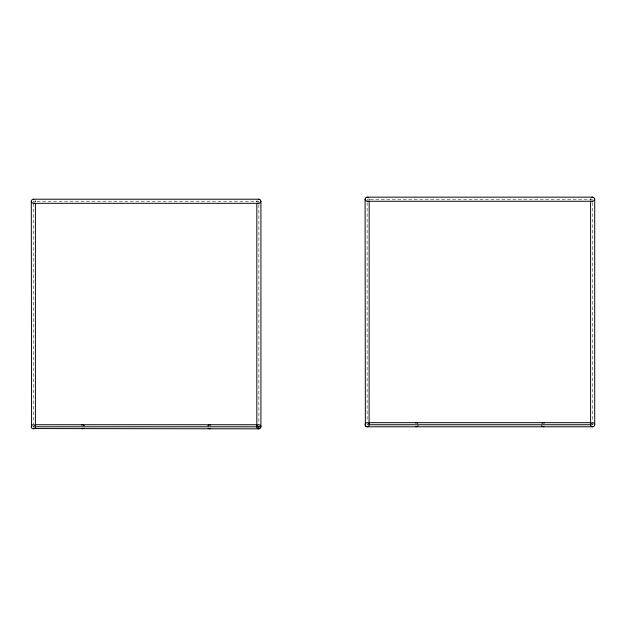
<?xml version="1.0" encoding="UTF-8"?>
<svg xmlns="http://www.w3.org/2000/svg" width="626" height="626" viewBox="0 0 626 626"><rect width="100%" height="100%" fill="white"/><g stroke="black" fill="none" stroke-linecap="round" stroke-linejoin="round"><path stroke-width="0.47" stroke-dasharray="3.13 2.35" d="M35.33 201.799L35.126 200.242M256.816 201.267L256.887 201.799L257.09 200.242M369.113 198.685L368.91 200.242M590.6 200.461L590.874 198.192M369.183 424.733L367.133 424.733L367.133 422.683M592.118 424.733L593.182 424.733M32.818 426.783L33.882 426.783M590.874 200.242L590.6 199.217M592.65 199.358L367.133 199.358M592.65 202.605L592.65 421.721M592.65 422.683L592.65 424.733M369.183 199.217L369.183 200.461M367.133 202.605L367.133 421.721M258.867 201.822L258.867 201.267L33.35 201.267L33.35 201.822M258.867 204.655L258.867 424.733M35.4 201.267L35.4 201.822M33.35 203.466L33.35 423.763M33.35 426.251L33.35 427.315"/><path stroke-width="0.94" d="M31.574 426.783L31.3 201.267L31.903 199.819L33.35 199.217L258.867 199.217L260.322 199.819L260.917 201.267L260.917 426.783A2.05 2.05 0 0 1 257.842 428.56A2.05 2.05 0 0 1 257.842 425.007A2.05 2.05 0 0 1 260.917 426.783L34.798 426.783M260.917 201.267L260.322 202.714L258.867 203.317L33.35 203.317L31.903 202.714L31.3 201.267M365.357 424.733L365.083 199.217L365.678 197.769L367.133 197.167L592.65 197.167L594.097 197.769L594.7 199.217L594.7 424.733A2.05 2.05 0 0 1 591.625 426.509A2.05 2.05 0 0 1 591.625 422.957A2.05 2.05 0 0 1 594.7 424.733L594.426 424.733M594.7 199.217L594.097 200.664L592.65 201.267L367.133 201.267L365.678 200.664L365.083 199.217M207.887 425.758L209.139 424.804L210.688 425.007M418.113 425.758L417.362 426.509L415.805 426.713M84.001 428.231L82.554 428.833L81.529 428.56M541.999 423.286L543.446 422.683L544.471 422.957M34.375 203.043L33.35 203.317M591.625 197.44L592.65 197.167M81.529 425.007L83.086 424.804L84.33 425.758M210.688 428.56L209.663 428.833L208.215 428.231M415.312 422.957L416.337 422.683L417.785 423.286M258.342 199.287L258.867 199.217M367.133 201.267L367.658 201.196M543.978 426.713L542.421 426.509L541.67 425.758M369.058 422.683L590.717 422.683M35.283 424.733L256.942 424.733M591.202 424.733L369.113 424.733L369.183 201.415M367.133 426.783L592.65 426.783M592.118 201.196L592.65 201.267M367.133 197.167L368.158 197.44M258.867 203.317L257.842 203.043M33.35 199.217L33.882 199.287M590.6 201.415L590.6 424.733M258.867 426.783L258.867 428.833L33.35 428.56M256.816 203.466L256.816 426.783M35.4 203.466L35.4 426.783A2.05 2.05 0 0 1 32.325 428.56A2.05 2.05 0 0 1 32.325 425.007A2.05 2.05 0 0 1 35.4 426.783M365.678 426.181A2.05 2.05 0 0 0 369.113 425.265A2.05 2.05 0 0 0 366.601 422.753A2.05 2.05 0 0 0 365.678 426.181"/></g></svg>
